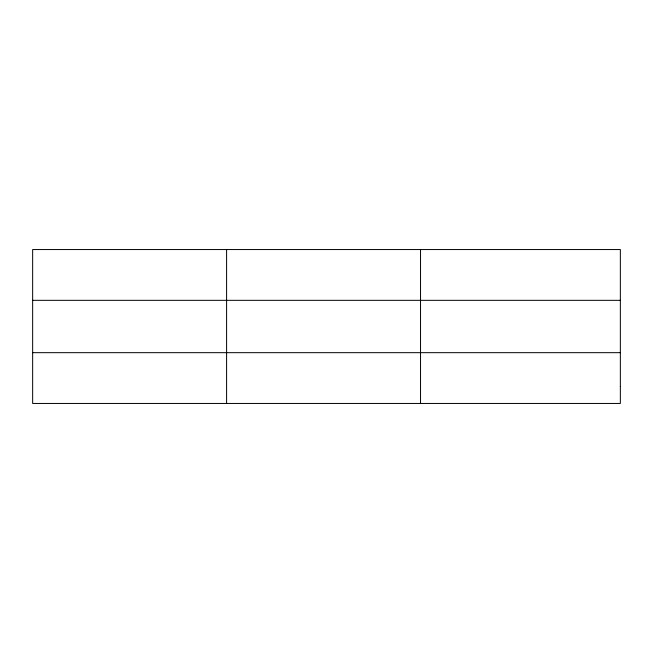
<?xml version="1.0" encoding="UTF-8"?>
<svg xmlns="http://www.w3.org/2000/svg" width="653" height="653" viewBox="0 0 653 653"><rect width="100%" height="100%" fill="white"/><g stroke="black" fill="none" stroke-linecap="round" stroke-linejoin="round"><path stroke-width="0.98" d="M226.591 249.544L226.591 403.456M420.532 249.544L420.532 403.456M32.65 300.331L620.35 300.331M32.65 352.669L620.35 352.669M620.35 386.527L620.35 403.456L32.65 403.456L32.65 249.544L620.35 249.544L620.35 386.527"/></g></svg>
